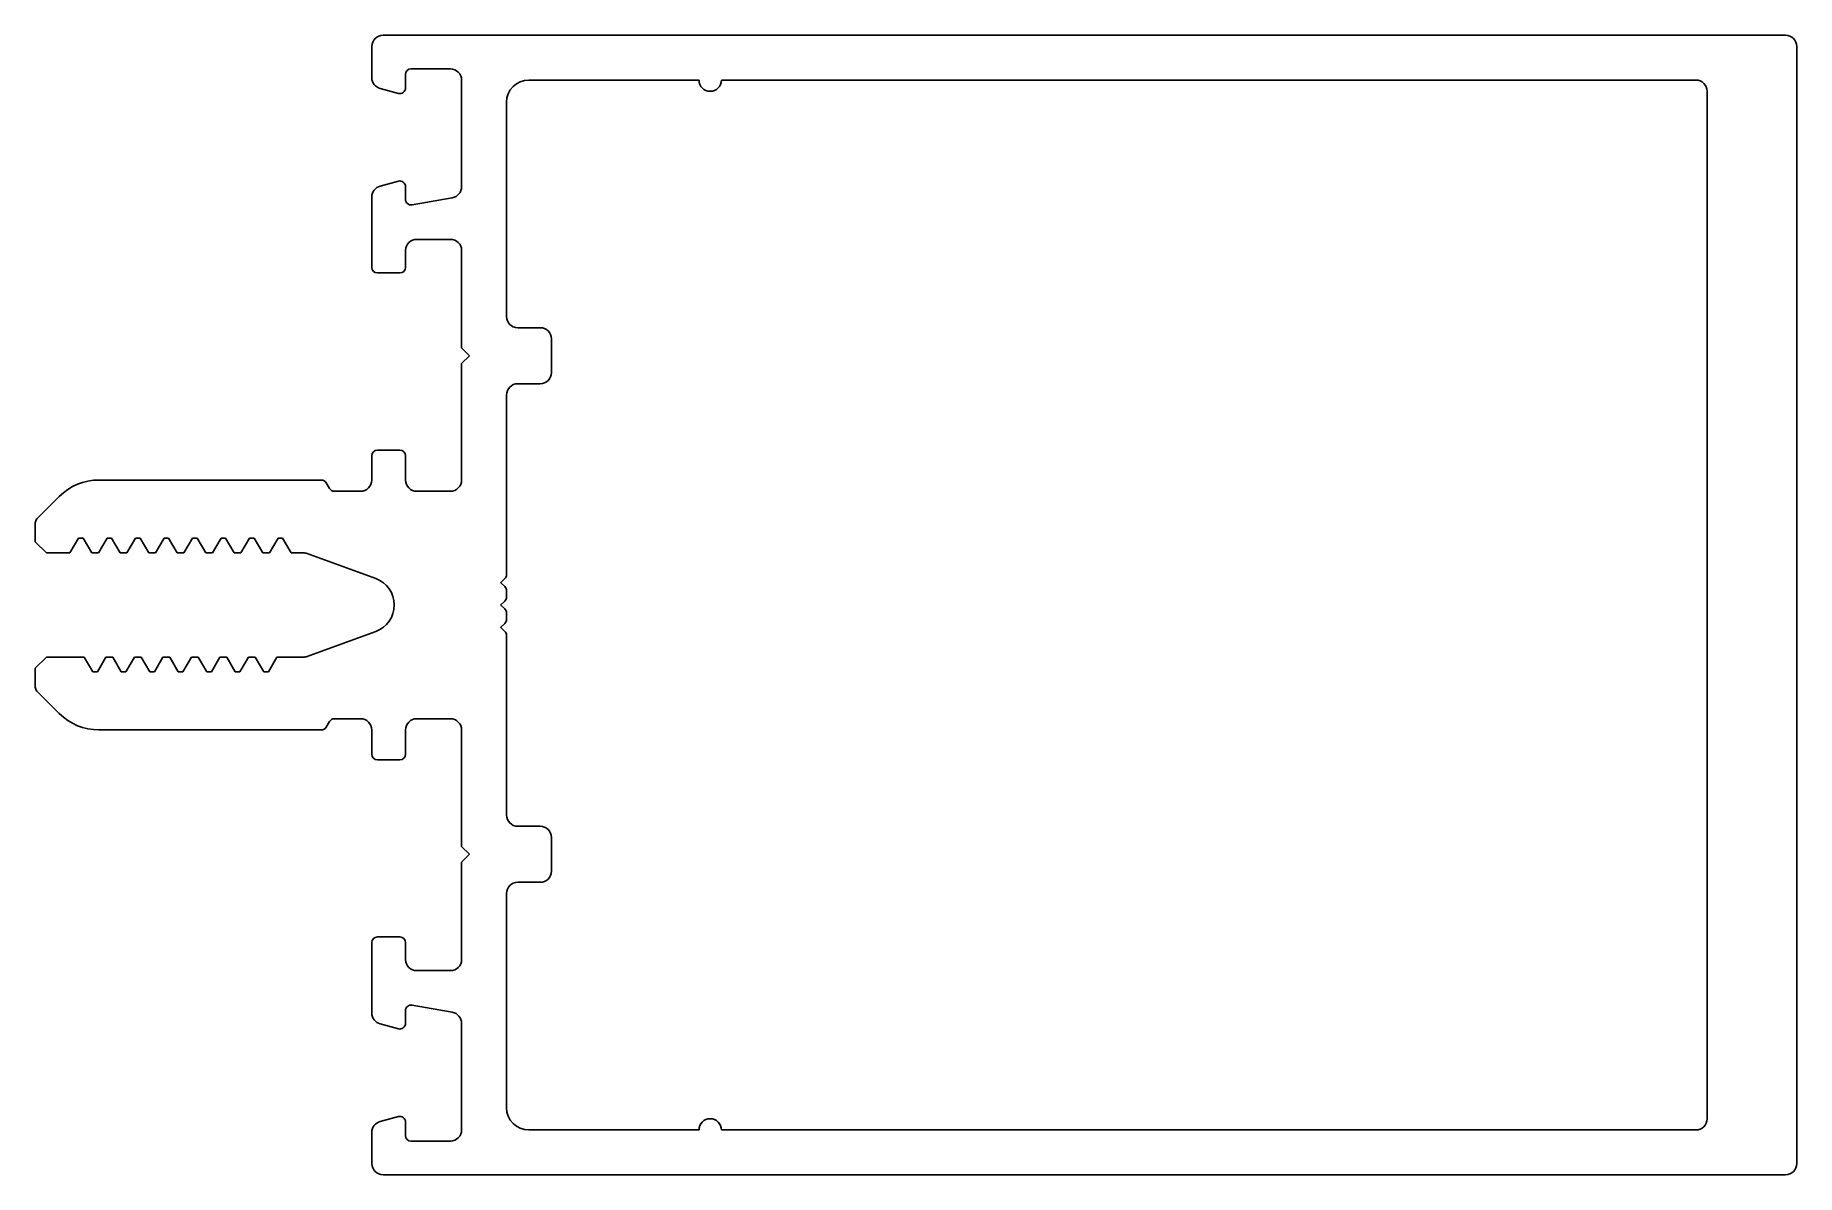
# Model space of a CAD drawing. Extents: x -43.9 to 34.6, y -21.8 to 29.
import ezdxf

# ---------------------------------------------------------------- set-up
doc = ezdxf.new("R2010")
doc.units = 0
doc.layers.get('0').update_dxf_attribs({"linetype": 'CONTINUOUS'})

msp = doc.modelspace()

# ---------------------------------------------------------------- linework, layer by layer
for p, q in [((-28.949, 28.526), (-28.949, 27.132)), ((34.051, 29.026), (-28.449, 29.026)), ((34.551, -21.274), (34.551, 28.526)), ((-27.199, 27.526), (-25.449, 27.526)), ((-27.449, 26.672), (-27.449, 27.276)), ((-24.949, 27.026), (-24.949, 22.273)), ((-14.368, 27.026), (-21.949, 27.026)), ((30.051, 27.026), (-13.368, 27.026)), ((-28.579, 26.649), (-27.764, 26.431)), ((-22.949, 26.026), (-22.949, 16.488)), ((30.551, -19.276), (30.551, 26.526)), ((-27.764, 22.521), (-28.579, 22.302)), ((-27.449, 21.711), (-27.449, 22.279)), ((-28.949, 21.819), (-28.949, 18.676)), ((-25.363, 21.781), (-27.156, 21.465)), ((-26.949, 19.926), (-25.449, 19.926)), ((-27.449, 18.676), (-27.449, 19.426)), ((-24.949, 19.426), (-24.949, 15.092)), ((-28.699, 18.426), (-27.699, 18.426)), ((-22.449, 15.988), (-21.449, 15.988)), ((-24.949, 15.092), (-24.596, 14.738)), ((-20.949, 15.488), (-20.949, 13.988)), ((-24.596, 14.738), (-24.949, 14.385)), ((-24.949, 14.385), (-24.949, 9.196)), ((-21.449, 13.488), (-22.449, 13.488)), ((-22.949, 12.988), (-22.949, 4.979)), ((-28.949, 10.276), (-28.949, 9.196)), ((-27.699, 10.526), (-28.699, 10.526)), ((-27.449, 9.196), (-27.449, 10.276)), ((-31.194, 9.196), (-41.11, 9.196)), ((-30.833, 8.821), (-30.977, 9.071)), ((-29.449, 8.696), (-30.616, 8.696)), ((-25.449, 8.696), (-26.949, 8.696)), ((-42.878, 8.463), (-43.876, 7.465)), ((-43.949, 7.289), (-43.949, 6.446)), ((-43.949, 6.446), (-43.449, 5.946)), ((-42.4, 5.946), (-42.019, 6.61)), ((-42.019, 6.61), (-41.815, 6.61)), ((-41.815, 6.61), (-41.434, 5.946)), ((-41.13, 5.946), (-40.749, 6.61)), ((-40.749, 6.61), (-40.545, 6.61)), ((-40.545, 6.61), (-40.164, 5.946)), ((-39.86, 5.946), (-39.479, 6.61)), ((-39.479, 6.61), (-39.275, 6.61)), ((-39.275, 6.61), (-38.894, 5.946)), ((-38.59, 5.946), (-38.209, 6.61)), ((-38.209, 6.61), (-38.005, 6.61)), ((-38.005, 6.61), (-37.624, 5.946)), ((-37.32, 5.946), (-36.939, 6.61)), ((-36.939, 6.61), (-36.735, 6.61)), ((-36.735, 6.61), (-36.354, 5.946)), ((-36.05, 5.946), (-35.669, 6.61)), ((-35.669, 6.61), (-35.465, 6.61)), ((-35.465, 6.61), (-35.084, 5.946)), ((-34.78, 5.946), (-34.399, 6.61)), ((-34.399, 6.61), (-34.195, 6.61)), ((-34.195, 6.61), (-33.814, 5.946)), ((-33.51, 5.946), (-33.129, 6.61)), ((-33.129, 6.61), (-32.925, 6.61)), ((-32.925, 6.61), (-32.544, 5.946)), ((-43.449, 5.946), (-42.4, 5.946)), ((-41.434, 5.946), (-41.13, 5.946)), ((-40.164, 5.946), (-39.86, 5.946)), ((-38.894, 5.946), (-38.59, 5.946)), ((-37.624, 5.946), (-37.32, 5.946)), ((-36.354, 5.946), (-36.05, 5.946)), ((-35.084, 5.946), (-34.78, 5.946)), ((-33.814, 5.946), (-33.51, 5.946)), ((-32.544, 5.946), (-31.963, 5.946)), ((-31.877, 5.931), (-28.772, 4.8)), ((-23.023, 4.802), (-23.194, 4.631)), ((-23.194, 4.62), (-23.023, 4.449)), ((-22.949, 4.272), (-22.949, 3.979)), ((-23.023, 3.802), (-23.194, 3.631)), ((-23.194, 3.62), (-23.023, 3.449)), ((-22.949, 3.272), (-22.949, 2.979)), ((-28.772, 2.451), (-31.877, 1.321)), ((-23.023, 2.802), (-23.194, 2.631)), ((-23.194, 2.62), (-23.023, 2.449)), ((-22.949, 2.272), (-22.949, -5.737)), ((-43.449, 1.306), (-43.949, 0.806)), ((-43.949, 0.806), (-43.949, -0.037)), ((-41.765, 1.306), (-43.449, 1.306)), ((-41.384, 0.641), (-41.765, 1.306)), ((-40.799, 1.306), (-41.18, 0.641)), ((-40.495, 1.306), (-40.799, 1.306)), ((-40.114, 0.641), (-40.495, 1.306)), ((-39.529, 1.306), (-39.91, 0.641)), ((-39.225, 1.306), (-39.529, 1.306)), ((-38.844, 0.641), (-39.225, 1.306)), ((-38.259, 1.306), (-38.64, 0.641)), ((-37.955, 1.306), (-38.259, 1.306)), ((-37.574, 0.641), (-37.955, 1.306)), ((-36.989, 1.306), (-37.37, 0.641)), ((-36.685, 1.306), (-36.989, 1.306)), ((-36.304, 0.641), (-36.685, 1.306)), ((-35.719, 1.306), (-36.1, 0.641)), ((-35.415, 1.306), (-35.719, 1.306)), ((-35.034, 0.641), (-35.415, 1.306)), ((-34.449, 1.306), (-34.83, 0.641)), ((-34.145, 1.306), (-34.449, 1.306)), ((-33.764, 0.641), (-34.145, 1.306)), ((-33.179, 1.306), (-33.56, 0.641)), ((-31.963, 1.306), (-33.179, 1.306)), ((-41.18, 0.641), (-41.384, 0.641)), ((-39.91, 0.641), (-40.114, 0.641)), ((-38.64, 0.641), (-38.844, 0.641)), ((-37.37, 0.641), (-37.574, 0.641)), ((-36.1, 0.641), (-36.304, 0.641)), ((-34.83, 0.641), (-35.034, 0.641)), ((-33.56, 0.641), (-33.764, 0.641)), ((-43.876, -0.214), (-42.878, -1.212)), ((-30.977, -1.819), (-30.833, -1.569)), ((-30.616, -1.444), (-29.449, -1.444)), ((-26.949, -1.444), (-25.449, -1.444)), ((-41.11, -1.944), (-31.194, -1.944)), ((-28.949, -1.944), (-28.949, -3.024)), ((-27.449, -3.024), (-27.449, -1.944)), ((-24.949, -1.944), (-24.949, -7.133)), ((-28.699, -3.274), (-27.699, -3.274)), ((-22.449, -6.237), (-21.449, -6.237)), ((-20.949, -6.737), (-20.949, -8.237)), ((-24.949, -7.133), (-24.596, -7.487)), ((-24.596, -7.487), (-24.949, -7.84)), ((-24.949, -7.84), (-24.949, -12.174)), ((-22.949, -9.237), (-22.949, -18.776)), ((-21.449, -8.737), (-22.449, -8.737)), ((-28.949, -11.424), (-28.949, -14.568)), ((-27.699, -11.174), (-28.699, -11.174)), ((-27.449, -12.174), (-27.449, -11.424)), ((-25.449, -12.674), (-26.949, -12.674)), ((-27.449, -15.028), (-27.449, -14.46)), ((-27.156, -14.213), (-25.363, -14.53)), ((-28.579, -15.051), (-27.764, -15.269)), ((-24.949, -15.022), (-24.949, -19.774)), ((-27.764, -19.179), (-28.579, -19.398)), ((-27.449, -20.024), (-27.449, -19.421)), ((-28.949, -19.881), (-28.949, -21.274)), ((-25.449, -20.274), (-27.199, -20.274)), ((-21.949, -19.776), (-14.368, -19.776)), ((-13.368, -19.776), (30.051, -19.776)), ((-28.449, -21.774), (34.051, -21.774))]:
    msp.add_line(p, q)
for centre, radius, start, end in [((-28.449, 28.526), 0.5, 90, 180), ((34.051, 28.526), 0.5, 360, 90), ((-27.199, 27.276), 0.25, 90, 180), ((-25.449, 27.026), 0.5, 360, 90), ((-28.449, 27.132), 0.5, 180, 255), ((-21.949, 26.026), 1, 90, 180), ((-13.868, 27.027), 0.5, 180.13541, 359.86459), ((30.051, 26.526), 0.5, 0, 90), ((-27.699, 26.672), 0.25, 255, 360), ((-28.449, 21.819), 0.5, 105, 180), ((-27.699, 22.279), 0.25, 0, 105), ((-25.449, 22.273), 0.5, 280, 0), ((-27.199, 21.711), 0.25, 180, 280), ((-26.949, 19.426), 0.5, 90, 179.99993), ((-25.449, 19.426), 0.5, 0, 90), ((-28.699, 18.676), 0.25, 180, 270), ((-27.699, 18.676), 0.25, 270, 359.99993), ((-22.449, 16.488), 0.5, 180, 270), ((-21.449, 15.488), 0.5, 0, 90), ((-24.699, 14.385), 0.25, 179.98647, 180.00002), ((-22.449, 12.988), 0.5, 90, 180), ((-21.449, 13.988), 0.5, 270, 0), ((-28.699, 10.276), 0.25, 90, 180), ((-27.699, 10.276), 0.25, 0, 90), ((-41.11, 6.696), 2.5, 90, 135), ((-31.194, 8.946), 0.25, 30, 90), ((-30.616, 8.946), 0.25, 210, 270), ((-29.449, 9.196), 0.5, 270, 0), ((-26.949, 9.196), 0.5, 180, 270), ((-25.449, 9.196), 0.5, 270, 360), ((-43.699, 7.289), 0.25, 135, 180), ((-31.963, 5.696), 0.25, 70, 90), ((-29.199, 3.626), 1.25, 290, 70), ((-23.199, 4.979), 0.25, 315, 359.99999), ((-23.188, 4.626), 0.008, 135, 225), ((-23.199, 4.272), 0.25, 360, 45), ((-23.199, 3.979), 0.25, 315, 360), ((-23.188, 3.626), 0.008, 135, 225), ((-23.199, 3.272), 0.25, 0, 45), ((-23.188, 2.626), 0.008, 135, 225), ((-23.199, 2.979), 0.25, 315, 360), ((-23.199, 2.272), 0.25, 0.00001, 45), ((-31.963, 1.556), 0.25, 270, 290), ((-43.699, -0.037), 0.25, 180, 225), ((-41.11, 0.556), 2.5, 225, 270), ((-30.616, -1.694), 0.25, 90, 150), ((-29.449, -1.944), 0.5, 360, 90), ((-26.949, -1.944), 0.5, 90, 180), ((-25.449, -1.944), 0.5, 0, 90), ((-31.194, -1.694), 0.25, 270, 330), ((-28.699, -3.024), 0.25, 180, 270), ((-27.699, -3.024), 0.25, 270, 0), ((-22.449, -5.737), 0.5, 180, 270), ((-21.449, -6.737), 0.5, 0, 90), ((-24.699, -7.133), 0.25, 179.99998, 180.01353), ((-21.449, -8.237), 0.5, 270, 0), ((-22.449, -9.237), 0.5, 90, 180), ((-28.699, -11.424), 0.25, 90, 180), ((-27.699, -11.424), 0.25, 0.00007, 90), ((-26.949, -12.174), 0.5, 180.00007, 270), ((-25.449, -12.174), 0.5, 270, 360), ((-28.449, -14.568), 0.5, 180, 255), ((-27.199, -14.46), 0.25, 80, 180), ((-25.449, -15.022), 0.5, 360, 80), ((-27.699, -15.028), 0.25, 255, 360), ((-21.949, -18.776), 1, 180, 270), ((-28.449, -19.881), 0.5, 105, 180), ((-27.699, -19.421), 0.25, 0, 105), ((-13.868, -19.776), 0.5, 360, 180), ((30.051, -19.276), 0.5, 270, 360), ((-27.199, -20.024), 0.25, 180, 270), ((-25.449, -19.774), 0.5, 270, 0), ((-28.449, -21.274), 0.5, 180, 270), ((34.051, -21.274), 0.5, 270, 0)]:
    msp.add_arc(centre, radius, start, end)

doc.saveas('drawing.dxf')
